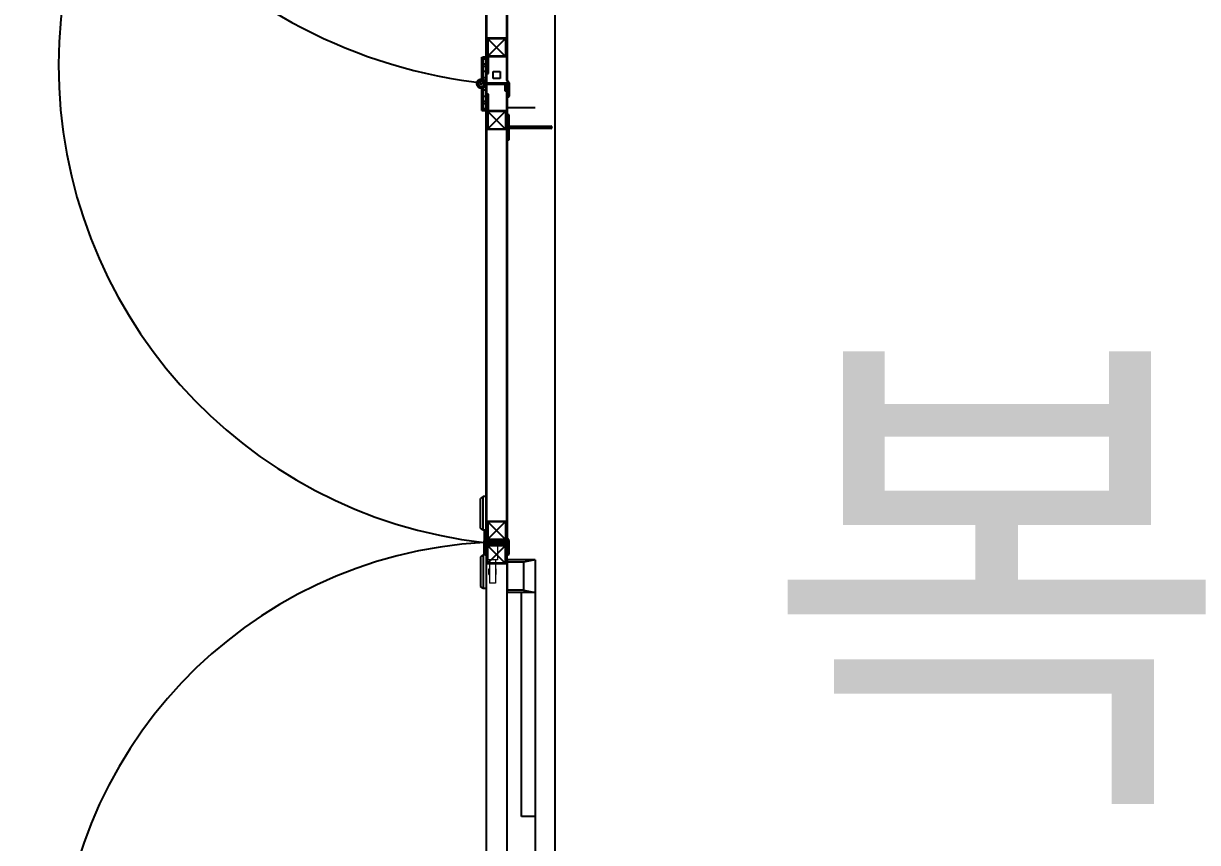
# Model space of a CAD drawing. Header units: millimetres. Extents: x -168200 to 672800, y -7409 to 118800.
# Drawn here: x 267337 to 269214, y 63377 to 64686 of the extents above; entities that cross this region are included whole.
import ezdxf
from ezdxf.enums import TextEntityAlignment as Align

# ---------------------------------------------------------------- set-up
doc = ezdxf.new("R2010")
doc.units = ezdxf.units.MM
doc.header["$LTSCALE"] = 200
doc.linetypes.add('CENTER', pattern=[50.8, 31.75, -6.35, 6.35, -6.35])
doc.layers.add('1 BA', color=9, linetype='Continuous')
doc.layers.add('1 RM', color=8, linetype='Continuous')
doc.styles.add('스타일1', font='malgun.ttf')

# ---------------------------------------------------------------- blocks, each defined once
blk = doc.blocks.new('#5000래치볼트 평면')
at = {"lineweight": 5}
for p, q in [((43926.4, -2063.7), (43932.4, -2052.7)), ((43936.4, -2052.7), (43932.4, -2052.7)), ((43936.4, -2048.7), (43936.4, -2074.7)), ((43936.4, -2048.7), (43939.4, -2048.7)), ((43936.4, -2057.7), (43939.4, -2058.7)), ((43937.6, -2048.7), (43937.6, -2074.7)), ((43939.4, -2074.7), (43939.4, -2048.7)), ((43939.4, -2050.7), (43971.4, -2050.7)), ((43971.4, -2050.7), (43971.4, -2072.7)), ((43971.4, -2055.2), (44021.4, -2055.2)), ((44002.4, -2053.7), (43990.4, -2053.7)), ((43990.4, -2055.2), (43990.4, -2053.7)), ((44002.4, -2055.2), (44002.4, -2053.7)), ((44021.4, -2055.2), (44021.4, -2068.2)), ((43926.4, -2067.7), (43926.4, -2063.7)), ((43936.4, -2067.7), (43926.4, -2067.7)), ((43936.4, -2065.7), (43939.4, -2064.7)), ((43936.4, -2074.7), (43939.4, -2074.7)), ((43939.4, -2072.7), (43971.4, -2072.7)), ((43971.4, -2068.2), (44021.4, -2068.2)), ((43990.4, -2069.7), (43990.4, -2068.2)), ((44002.4, -2069.7), (43990.4, -2069.7)), ((44002.4, -2069.7), (44002.4, -2068.2))]:
    blk.add_line(p, q, dxfattribs=at)
at = {"linetype": 'CENTER', "lineweight": 5, "ltscale": 0.1}
blk.add_line((43942.4, -2061.7), (43933.4, -2061.7), dxfattribs=at)

msp = doc.modelspace()

# ---------------------------------------------------------------- linework, layer by layer
at = {"layer": '1 BA'}
for p, q in [((268076.5, 64590.4), (268076.5, 65430.6)), ((268077.1, 65430.4), (268077.1, 64591)), ((268109.5, 64595.7), (268109.5, 65429.4)), ((268110.1, 65429.4), (268110.1, 64595.8)), ((268186.9, 62419.1), (268186.9, 65385.4)), ((268108.2, 64662.6), (268078.4, 64662.6)), ((268078.4, 64662.6), (268078.4, 64632.8)), ((268108.2, 64632.8), (268078.4, 64662.6)), ((268078.4, 64632.8), (268108.2, 64662.6)), ((268107.3, 64661.8), (268079.3, 64661.8)), ((268079.3, 64661.8), (268079.3, 64633.7)), ((268107.3, 64661.8), (268107.3, 64633.7)), ((268108.2, 64662.6), (268108.2, 64632.8)), ((268069.6, 64596), (268069.6, 64632.5)), ((268069.6, 64632.5), (268072, 64632.5)), ((268069.6, 64628), (268072, 64628)), ((268069.6, 64622.8), (268072, 64622.8)), ((268072, 64597.4), (268072, 64632.5)), ((268076.5, 64632.5), (268072, 64632.5)), ((268072, 64632.5), (268072, 64599.7)), ((268076.5, 64629.1), (268072, 64629.1)), ((268072, 64629.1), (268072, 64621.7)), ((268072, 64621.7), (268076.5, 64621.7)), ((268076.5, 64599.7), (268076.5, 64632.5)), ((268076.5, 64621.7), (268076.5, 64629.1)), ((268080.1, 64632.8), (268077.1, 64632.8)), ((268077.1, 64632.8), (268077.1, 64606)), ((268108.2, 64632.8), (268078.4, 64632.8)), ((268107.3, 64633.7), (268079.3, 64633.7)), ((268080.1, 64606), (268080.1, 64632.8)), ((268069.6, 64616.1), (268072, 64616.1)), ((268069.6, 64610.9), (268072, 64610.9)), ((268076.5, 64617.2), (268072, 64617.2)), ((268072, 64617.2), (268072, 64609.8)), ((268072, 64609.8), (268076.5, 64609.8)), ((268072, 64599.7), (268076.5, 64599.7)), ((268076.5, 64609.8), (268076.5, 64617.2)), ((268077.1, 64606), (268080.1, 64606)), ((268087.7, 64598.2), (268087.7, 64609.4)), ((268087.7, 64609.4), (268098.9, 64609.4)), ((268098.9, 64609.4), (268098.9, 64598.2)), ((268067, 64589.7), (268070.7, 64589.7)), ((268067, 64589.7), (268070.7, 64589.7)), ((268068.9, 64587.8), (268068.9, 64591.5)), ((268068.9, 64587.8), (268068.9, 64591.5)), ((268069.6, 64596.8), (268069.6, 64594.4)), ((268069.6, 64546.9), (268069.6, 64582.5)), ((268072, 64546.9), (268072, 64582)), ((268111.7, 64590.4), (268076.5, 64590.4)), ((268076.5, 64588.9), (268076.5, 63858.3)), ((268076.5, 63863.7), (268076.5, 64588.9)), ((268076.5, 64588.9), (268107.8, 64588.9)), ((268077.1, 64591), (268112.3, 64591)), ((268077.1, 63858.9), (268077.1, 64588.3)), ((268107.2, 64588.3), (268077.1, 64588.3)), ((268077.1, 64588.3), (268077.1, 63863.5)), ((268098.9, 64598.2), (268087.7, 64598.2)), ((268107.2, 64577.7), (268107.2, 64588.3)), ((268107.8, 64583.1), (268107.2, 64583.1)), ((268107.2, 64583.1), (268107.2, 64579.7)), ((268107.8, 64583.1), (268107.2, 64583.1)), ((268107.2, 64583.1), (268107.2, 64579.7)), ((268107.8, 64588.9), (268107.8, 64577.7)), ((268107.8, 64577.7), (268107.8, 64587.8)), ((268107.8, 64579.7), (268107.8, 64583.1)), ((268108.4, 64583.1), (268107.8, 64583.1)), ((268107.8, 64583.1), (268107.8, 64579.7)), ((268107.8, 64579.7), (268107.8, 64583.1)), ((268108.4, 64583.1), (268107.8, 64583.1)), ((268107.8, 64583.1), (268107.8, 64579.7)), ((268108.4, 64587.8), (268108.4, 64577.7)), ((268108.4, 64579.7), (268108.4, 64583.1)), ((268108.4, 64579.7), (268108.4, 64583.1)), ((268112.5, 64591), (268109.5, 64595.7)), ((268109.5, 64587.8), (268109.5, 63863.5)), ((268109.5, 63858.9), (268109.5, 64587.8)), ((268110.1, 64584.6), (268109.5, 64584.6)), ((268109.5, 64584.6), (268109.5, 64578.2)), ((268110.1, 64584.6), (268109.5, 64584.6)), ((268109.5, 64584.6), (268109.5, 64578.2)), ((268110.1, 64595.8), (268113.1, 64591.2)), ((268110.1, 63863.7), (268110.1, 64587.8)), ((268110.1, 64587.8), (268110.1, 63858.3)), ((268110.1, 64578.2), (268110.1, 64584.6)), ((268110.1, 64578.2), (268110.1, 64584.6)), ((268110.9, 64569.9), (268110.9, 64589)), ((268110.9, 64589), (268111.5, 64589)), ((268111.5, 64589), (268111.5, 64569.9)), ((268111.7, 64572.4), (268111.7, 64590.4)), ((268112.3, 64591), (268112.3, 64572.4)), ((268112.5, 64569.9), (268112.5, 64591)), ((268113.1, 64591.2), (268113.1, 64569.9)), ((268069.6, 64579.7), (268072, 64579.7)), ((268069.6, 64568.4), (268072, 64568.4)), ((268069.6, 64563.2), (268072, 64563.2)), ((268076.5, 64579.7), (268072, 64579.7)), ((268072, 64579.7), (268072, 64546.9)), ((268076.5, 64569.6), (268072, 64569.6)), ((268072, 64569.6), (268072, 64562.1)), ((268072, 64562.1), (268076.5, 64562.1)), ((268076.5, 64546.9), (268076.5, 64579.7)), ((268076.5, 64562.1), (268076.5, 64569.6)), ((268080.1, 64573.2), (268077.1, 64573.2)), ((268077.1, 64573.2), (268077.1, 64546.4)), ((268080.1, 64546.4), (268080.1, 64573.2)), ((268107.2, 64579.7), (268107.8, 64579.7)), ((268107.2, 64579.7), (268107.8, 64579.7)), ((268107.8, 64577.7), (268107.2, 64577.7)), ((268107.8, 64577.7), (268107.2, 64577.7)), ((268107.8, 64577.7), (268107.2, 64577.7)), ((268108.4, 64579.7), (268107.8, 64579.7)), ((268107.8, 64579.7), (268107.8, 64577.7)), ((268107.8, 64579.7), (268108.4, 64579.7)), ((268107.8, 64579.7), (268108.4, 64579.7)), ((268107.8, 64577.7), (268108.4, 64577.7)), ((268107.8, 64577.7), (268108.4, 64577.7)), ((268108.4, 64577.7), (268107.8, 64577.7)), ((268107.8, 64577.7), (268108.4, 64577.7)), ((268108.4, 64577.7), (268108.4, 64579.7)), ((268109.5, 64578.2), (268110.1, 64578.2)), ((268109.5, 64578.2), (268110.1, 64578.2)), ((268112.3, 64572.4), (268111.7, 64572.4)), ((268069.6, 64556.6), (268072, 64556.6)), ((268069.6, 64551.3), (268072, 64551.3)), ((268069.6, 64546.9), (268072, 64546.9)), ((268076.5, 64557.7), (268072, 64557.7)), ((268072, 64557.7), (268072, 64550.2)), ((268072, 64550.2), (268076.5, 64550.2)), ((268072, 64546.9), (268076.5, 64546.9)), ((268076.5, 64550.2), (268076.5, 64557.7)), ((268077.1, 64546.4), (268080.1, 64546.4)), ((268108.2, 64546.4), (268078.4, 64546.4)), ((268078.4, 64546.4), (268078.4, 64516.5)), ((268108.2, 64516.5), (268078.4, 64546.4)), ((268078.4, 64516.5), (268108.2, 64546.4)), ((268107.3, 64545.5), (268079.3, 64545.5)), ((268079.3, 64545.5), (268079.3, 64517.4)), ((268107.3, 64545.5), (268107.3, 64517.4)), ((268108.2, 64546.4), (268108.2, 64516.5)), ((268154.8, 64551.4), (268110.1, 64551.4)), ((268113.4, 64540), (268110.1, 64540)), ((268110.1, 64540), (268110.1, 64500)), ((268113.4, 64500), (268113.4, 64540)), ((268108.2, 64516.5), (268078.4, 64516.5)), ((268107.3, 64517.4), (268079.3, 64517.4)), ((268113.4, 64521.7), (268180.3, 64521.7)), ((268180.2, 64518.3), (268113.4, 64518.3)), ((268110.1, 64500), (268113.4, 64500)), ((268072, 63929.8), (268067.5, 63926.8)), ((268067.5, 63879.1), (268067.5, 63926.8)), ((268076.5, 63929.8), (268072, 63929.8)), ((268072, 63876.1), (268072, 63929.8)), ((268076.5, 63876.1), (268076.5, 63929.8)), ((268110.1, 63884.3), (268110.1, 63936.5)), ((268078.4, 63890.6), (268108.2, 63890.6)), ((268078.4, 63890.6), (268078.4, 63860.8)), ((268078.4, 63860.8), (268108.2, 63890.6)), ((268108.2, 63860.8), (268078.4, 63890.6)), ((268079.3, 63889.7), (268107.3, 63889.7)), ((268079.3, 63889.7), (268079.3, 63861.6)), ((268107.3, 63889.7), (268107.3, 63861.6)), ((268108.2, 63890.6), (268108.2, 63860.8)), ((268072, 63876.1), (268067.5, 63879.1)), ((268076.5, 63876.1), (268072, 63876.1)), ((268073.4, 63875), (268073.4, 63853.8)), ((268074, 63854), (268074, 63875)), ((268074.9, 63872.6), (268074.3, 63872.6)), ((268074.3, 63872.6), (268074.3, 63854)), ((268074.9, 63854.6), (268074.9, 63872.6)), ((268075.1, 63875), (268075.1, 63856)), ((268075.7, 63856), (268075.7, 63875)), ((268073.4, 63859.1), (268076.5, 63863.7)), ((268073.4, 63837.8), (268073.4, 63859.1)), ((268073.4, 63853.8), (268076.5, 63849.1)), ((268077.1, 63863.5), (268074, 63858.9)), ((268074, 63858.9), (268074, 63837.8)), ((268077.1, 63849.3), (268074, 63854)), ((268074.3, 63840.2), (268074.3, 63858.9)), ((268074.3, 63858.9), (268109.5, 63858.9)), ((268074.3, 63854), (268109.5, 63854)), ((268110.1, 63858.3), (268074.9, 63858.3)), ((268074.9, 63858.3), (268074.9, 63840.2)), ((268110.1, 63854.6), (268074.9, 63854.6)), ((268075.1, 63837.8), (268075.1, 63856.8)), ((268075.1, 63856.8), (268075.7, 63856.8)), ((268075.1, 63856), (268075.7, 63856)), ((268075.7, 63856.8), (268075.7, 63837.8)), ((268076.5, 63858.3), (268111.7, 63858.3)), ((268076.5, 63849.1), (268076.5, 63211.9)), ((268112.3, 63858.9), (268077.1, 63858.9)), ((268077.1, 63212.5), (268077.1, 63849.3)), ((268078.4, 63860.8), (268108.2, 63860.8)), ((268108.2, 63852.1), (268078.4, 63852.1)), ((268078.4, 63822.3), (268078.4, 63852.1)), ((268108.2, 63852.1), (268078.4, 63822.3)), ((268078.4, 63852.1), (268108.2, 63822.3)), ((268079.3, 63861.6), (268107.3, 63861.6)), ((268107.3, 63851.2), (268079.3, 63851.2)), ((268079.3, 63823.2), (268079.3, 63851.2)), ((268107.3, 63823.2), (268107.3, 63851.2)), ((268108.2, 63822.3), (268108.2, 63852.1)), ((268109.5, 63863.5), (268112.5, 63858.9)), ((268109.5, 63854), (268109.5, 63213)), ((268113.1, 63859.1), (268110.1, 63863.7)), ((268110.1, 63213), (268110.1, 63854.6)), ((268111.5, 63856.8), (268110.9, 63856.8)), ((268110.9, 63856.8), (268110.9, 63837.8)), ((268111.5, 63837.8), (268111.5, 63856.8)), ((268111.7, 63858.3), (268111.7, 63840.2)), ((268112.3, 63840.2), (268112.3, 63858.9)), ((268112.5, 63858.9), (268112.5, 63837.8)), ((268113.1, 63837.8), (268113.1, 63859.1)), ((268072, 63836.7), (268067.5, 63833.7)), ((268067.5, 63833.7), (268067.5, 63786)), ((268076.5, 63836.7), (268072, 63836.7)), ((268072, 63836.7), (268072, 63783)), ((268074.9, 63840.2), (268074.3, 63840.2)), ((268076.5, 63836.7), (268076.5, 63783)), ((268111.7, 63840.2), (268112.3, 63840.2)), ((268108.2, 63822.3), (268078.4, 63822.3)), ((268107.3, 63823.2), (268079.3, 63823.2)), ((268154.8, 63828.5), (268110.1, 63828.5)), ((268110.1, 63828.5), (268110.1, 63776.3)), ((268136.2, 63824.8), (268110.1, 63824.8)), ((268154.8, 63828.5), (268136.2, 63824.8)), ((268136.2, 63824.8), (268136.2, 63780)), ((268154.8, 63828.5), (268154.8, 63776.3)), ((268072, 63783), (268067.5, 63786)), ((268076.5, 63783), (268072, 63783)), ((268136.2, 63780), (268110.1, 63780)), ((268154.8, 63776.3), (268110.1, 63776.3)), ((268133.3, 63418.2), (268133.3, 63776.3)), ((268136.2, 63780), (268154.8, 63776.3)), ((268154.8, 63776.3), (268154.8, 63249.4)), ((268154.8, 63418.2), (268133.3, 63418.2))]:
    msp.add_line(p, q, dxfattribs=at)
at = {"layer": '1 BA', "linetype": 'CENTER', "lineweight": 5, "ltscale": 0.1}
msp.add_line((268105.7, 64581.4), (268111.6, 64581.4), dxfattribs=at)
at = {"layer": '1 BA'}
for radius in [7.16, 4.59, 4.59]:
    msp.add_circle((268068.9, 64589.7), radius, dxfattribs=at)
for centre, radius, start, end in [((268164.7, 65413.4), 827.7, 179.7434, 263.8856), ((268160.6, 64618.9), 767.5, 96.2898, 263.4804), ((268068.9, 64589.7), 7.16, 84.0208, 55.1501), ((268068.9, 64589.7), 4.77, 81.0107, 64.8157), ((268071.9, 64596), 2.24, 180, 244.8157), ((268074.3, 64597.4), 2.24, 180, 235.1501), ((268074.3, 64582), 2.24, 124.8499, 180), ((268108.9, 64587.8), 1.12, 0, 180), ((268108.9, 64587.8), 0.522, 0, 180), ((268112, 64569.9), 1.12, 180, 0), ((268112, 64569.9), 0.522, 180, 0), ((268180.2, 64520), 1.71, 269.9214, 91.653), ((268074.6, 63875), 1.12, 0, 180), ((268074.6, 63875), 0.522, 0, 180), ((268112.8, 63137.8), 719.7, 93.1324, 267.1114), ((268074.6, 63837.8), 1.12, 180, 0), ((268074.6, 63837.8), 0.522, 180, 0), ((268112, 63837.8), 1.12, 180, 0), ((268112, 63837.8), 0.522, 180, 0)]:
    msp.add_arc(centre, radius, start, end, dxfattribs=at)

# ---------------------------------------------------------------- block references
at = {"layer": '1 BA', "xscale": 0.7459411881454593, "yscale": 0.7459411881454593, "zscale": 0.7459411881454593, "rotation": 270}
msp.add_blockref('#5000래치볼트 평면', (269624.5, 96628.6), dxfattribs=at)

# ---------------------------------------------------------------- texts
at = {"layer": '1 RM', "style": '스타일1'}
msp.add_text('복도', height=600, dxfattribs=at).set_placement((269270.4, 63800.3), align=Align.MIDDLE)

doc.saveas('drawing.dxf')
